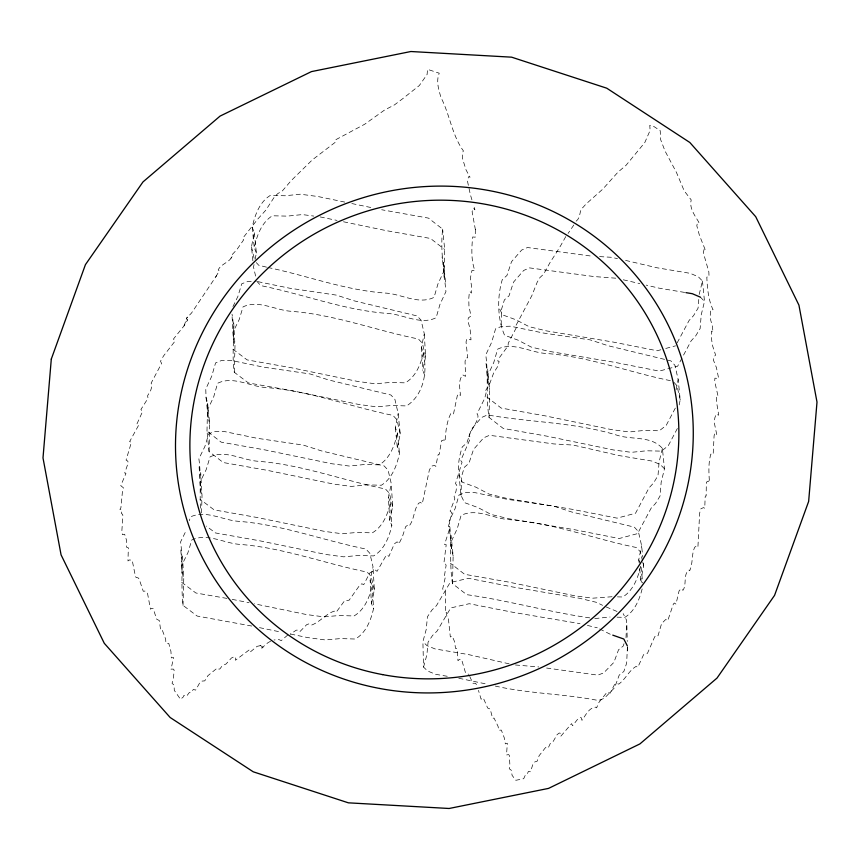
<?xml version="1.0" encoding="UTF-8"?>
<svg xmlns="http://www.w3.org/2000/svg" width="860" height="860" viewBox="0 0 860 860"><rect width="100%" height="100%" fill="white"/><g stroke="black" fill="none" stroke-linecap="round" stroke-linejoin="round"><path stroke-width="0.64" stroke-dasharray="4.3 3.22" d="M206.991 431.139L207.636 403.286L206.045 397.427L205.766 389.032L211.71 376.261L215.57 362.909L221.385 360.555L230.48 360.297L263.515 367.145L310.191 373.971L328.316 379.873L390.913 395.009L394.912 399.395L398.169 413.531L400.222 433.902L397.363 448.028L399.491 453.338C396.922 465.281 392.246 478.483 381.378 485.233L366.639 484.879L351.364 486.427L333.572 484.072L267.417 470.356L223.234 462.529L209.044 451.511L206.991 431.139L221.181 442.158L265.364 449.984L331.519 463.712L349.31 466.055L364.586 464.507L379.325 464.862C390.182 458.111 394.869 444.921 397.427 432.967L395.31 427.656L398.169 413.531M209.044 451.511L209.7 423.658L207.636 403.286M256.785 281.231L260.784 285.627C303.548 294.206 344.409 310.374 388.183 313.481C403.834 314.545 420.776 325.37 436.117 317.727L439.976 304.375L445.931 291.594C443.943 270.889 440.169 250.174 442.642 229.125L428.452 218.107L381.679 209.743M444.05 277.339L444.706 249.497L442.642 229.125M589.734 617.878C548.411 611.976 508.056 600.452 466.69 594.658L452.5 583.639C449.038 562.827 452.166 541.832 449.21 521.16L455.166 508.389L459.025 495.037L464.83 492.683L473.935 492.425L506.959 499.273L553.646 506.099L571.771 512.012L634.357 527.137L638.356 531.523L641.614 545.659L642.775 557.119M452.5 583.639L453.145 555.786L451.091 535.414M677.357 428.495L668.241 445.781L661.383 451.135L646.634 450.78L631.358 452.328L613.578 449.984L547.422 436.256L503.24 428.441L489.039 417.412C485.588 396.611 488.706 375.616 485.76 354.943L491.705 342.173L495.564 328.81L501.38 326.456L510.474 326.209L543.509 333.056L590.196 339.883L608.321 345.785L670.908 360.91L674.907 365.306L678.164 379.443L680.217 399.803L679.185 404.942M489.039 417.412L489.695 389.569L487.642 369.198M251.733 626.037L197.176 616.05L183.008 605.365C180.665 584.144 183.459 562.859 180.6 541.886L186.588 529.674M183.008 605.365L183.75 578.651L182.427 555.582M200.477 508.163C199.584 491.587 201.251 475.128 198.875 458.778L204.863 446.566L208.765 433.773L214.591 431.559L223.697 431.387L256.721 438.213L303.408 445.114L321.533 450.919L384.108 465.905L388.096 470.151L391.311 483.739L392.622 506.809L389.72 520.343L391.827 525.449C389.236 537.005 384.334 549.69 373.616 555.915L358.867 555.463L343.57 556.839L325.789 554.453L259.634 540.779L215.451 532.942L206.335 526.073M201.541 512.904L202.025 495.532L200.702 472.473M257.946 281.661L289.702 288.218L336.389 295.12L354.503 300.925L417.089 315.921L421.077 320.167L424.292 333.755L421.389 347.289C428.678 366.801 425.345 393.858 406.587 405.931L391.837 405.479L376.551 406.844L358.76 404.458L292.615 390.795L248.422 382.947L234.264 372.262C231.286 352.955 235.586 333.164 232.017 314.158M234.264 372.262L234.995 345.548L233.683 322.478M626.026 637.733L626.639 620.383L623.178 613.632M627.413 646.774L626.661 663.135L623.844 671.477L619.211 675.132L614.556 687.742L604.365 698.277L598.495 700.524C564.085 693.751 528.696 693.74 494.586 685.904M698.771 299.463L698.062 308.17L693.547 315.674L689.129 320.404L676.196 344.677M215.72 276.909L219.364 270.793L218.182 269.997C221.031 263.235 231.963 262.085 232.501 254.237L236.672 249.862L242.907 240.95L243.595 239.875L242.574 238.446L257.968 218.838L265.762 210.238L273.931 197.682L277.651 193.683L282.36 190.92L291.056 180.75L312.32 159.885L336.174 141.588L335.948 139.621L364.715 124.227L384.517 110.069L394.471 104.888L402.663 98.728L419.293 85.57L427.108 74.454L427.527 69.337L439.223 73.197C435.902 81.463 438.729 89.58 440.976 97.535C449.941 114.821 451.887 134.988 463.411 150.887L462.228 153.263L462.422 157.982A20.597 0.795 73.9 0 0 463.68 162.325L466.055 169.925L470.044 177.257L468.592 176.676L467.388 180.729L470.409 194.822A86.978 3.214 73.5 0 1 471.914 199.81M252.883 260.741L251.475 246.734L254.323 232.608L252.206 227.298C254.764 215.344 259.451 202.154 270.309 195.403L285.058 195.757L300.333 194.209L318.114 196.553L345.354 202.207M254.044 264.536L253.528 267.105L255.893 277.382M255.087 259.397L256.387 252.969L254.323 232.608M639.012 562.332L638.754 559.785L641.614 545.659M676.089 389.709L678.164 379.443M641.667 582.284L640.818 580.156L643.678 566.03L643.291 562.214M290.648 634.078L307.514 637.561L325.295 639.947L340.592 638.582L355.341 639.034C366.059 632.799 370.961 620.125 373.552 608.568L371.445 603.451L370.133 580.382L373.036 566.847L369.821 553.259L365.833 549.013C323.091 540.467 282.155 524.632 238.446 521.321C222.751 520.203 205.948 509.668 190.49 516.892L189.318 520.73M389.72 520.343L388.408 497.273L391.311 483.739M371.445 603.451L374.347 589.917L373.036 566.847M424.808 375.465L422.701 370.348L425.603 356.814L424.292 333.755M475.344 229.437L475.247 237.177L472.677 236.994C471.624 247.884 470.936 260.021 474.881 270.61L471.979 270.416L470.334 278.274L471.667 287.025L471.463 293.077L469.904 291.529L469.345 292.325L468.754 298.721L468.958 306.246L471 316.093L468.41 317.834L467.775 320.694L470.076 328.681L470.99 339.84L466.754 338.915L466.045 341.968L467.679 357.835L465.712 357.867L465.045 361.662L465.572 376.336L462.712 374.874C457.907 380.571 459.982 388.752 460.465 395.514L458.423 393.794L457.251 395.955L453.424 414.316L450.812 413.585C446.555 422.023 445.641 432.107 445.071 441.524L444.19 439.879L441.535 440.718L439.245 454.37L438.353 454.198L437.858 455.725L435.848 466.303L434.461 465.454L431.365 466.131L429.312 470.259L422.26 503.81L420.551 502.444L418.605 503.24C413.671 509.915 414.412 519.193 409.392 525.697L408.919 524.88L407.909 525.019L405.651 526.664L402.373 536.79L398.857 543.939L398.029 542.294L396.933 541.929L394.321 543.918L388.881 556.388L387.118 554.926L385.764 556.097L377.067 571.33L374.971 569.793L369.671 573.093L363.748 584.639L361.823 583.789L359.878 584.993L349.138 600.194L344.623 600.71L336.217 612.191L334.164 611.127C325.886 613.976 320.189 621.78 311.793 625.005L309.106 623.812L306.697 624.65L300.011 631.498L298.28 630.068L296.248 630.176L290.261 634.164M256.387 252.969L254.259 247.658C256.828 235.715 261.505 222.525 272.373 215.774L287.111 216.129L302.387 214.581L313.814 216.086M642.14 588.939C639.41 599.689 634.691 611.342 624.833 617.362L616.792 617.168M423.496 352.396C420.895 363.952 415.993 376.637 405.275 382.861L390.526 382.41L375.239 383.786L357.448 381.399L291.293 367.725L247.11 359.888L232.942 349.203M388.408 497.273L390.515 502.39C387.914 513.947 383.012 526.621 372.294 532.856L357.545 532.404L342.258 533.77L324.467 531.383L258.312 517.72L214.129 509.873L199.961 499.187M370.133 580.382L372.24 585.499C369.639 597.055 364.737 609.74 354.019 615.964L339.27 615.513L323.983 616.889L306.192 614.502L254.313 603.774M699.169 294.486L702.459 281.026L698.384 276.823L690.29 273.351L656.922 267.761L623.769 259.978M662.404 448.436L659.115 461.895L658.008 475.58L653.492 483.073L649.074 487.813L635.529 513.237L617.093 518.15L573.136 509.475L506.303 498.284L489.017 494.059L475.978 487.212L462.454 482.277C455.832 471.721 458.756 458.133 462.261 446.953L466.883 442.9L471.463 429.097L481.589 417.476L487.437 414.928C530.588 422.486 574.749 422.195 616.867 435.171C631.466 440.051 651.428 435.515 662.404 448.436L664.457 468.808L661.168 482.267L660.061 495.951L655.557 503.444L651.138 508.174L637.582 533.608L619.146 538.521L575.189 529.835L508.357 518.655L491.071 514.431L478.031 507.583L464.518 502.638L461.024 495.338L458.96 474.978M702.459 281.026L704.512 301.398L701.222 314.857L700.126 328.541L695.611 336.034L691.193 340.775L682.571 356.954M447.232 676.272L435.676 674.326L427.592 671.004L423.539 667.08L422.894 641.678L426.248 629.359L427.42 616.803L431.978 609.987L436.418 605.709L450.102 582.542L468.582 578.307L512.528 586.95L579.371 598.248L596.657 602.387L602.57 605.343M423.539 667.08L426.893 654.761L428.065 642.205L432.612 635.389L437.063 631.1L450.748 607.934L469.227 603.709L513.173 612.352L580.016 623.65M187.684 319.598L187.512 320.146L186.244 318.49L191.511 313.04L216.666 275.555M624.005 643.699L623.21 646.086L618.566 649.73L613.911 662.351L603.72 672.875L597.851 675.132L544.025 667.672M270.556 641.291L268.169 642.56A19.264 4.59 -44.1 0 0 264.977 645.161L261.816 648.225L261.311 645.462L257.108 646.333L250.335 651.934L249.486 649.708L235.436 660.243L235.704 657.362L234.081 656.782L231.426 658.018L226.083 663.974L222.31 665.683L219.837 669.005L218.44 669.091L217.741 668.252L216 669.08L207.926 675.67L204.755 680.862L202.089 681.099L199.584 683.055L195.682 690.118L193.274 689.441L191.748 691.891L189.254 692.601L186.512 696.31L183.76 695.546L183.169 697.084L180.503 699.288L174.29 690.365L174.075 685.14L172.043 683.302L173.376 679.077L174.128 670.112L173.408 669.112L171 669.134L173.666 657.62L171.301 657.879L170.947 651.471L168.807 643.484L165.916 643.194L165.647 639.098L162.336 630.219L160.669 630.262L159.326 620.576L156.617 619.125L153.241 608.654L151.478 608.428L150.478 609.202L147.501 593.217L145.028 591.078L143.254 591.25L139.083 578.92L138.041 577.812L136.159 577.597L135.407 576.243L132.214 560.354L129.613 559.903L127.957 560.946L128.355 547.831L126.624 547.283L126.528 540.274L124.646 534.221L122.346 534.64L121.894 530.351L122.883 515.796L122.647 514.323L121.496 513.592L121.443 509.378L119.906 509.432L120.894 507.765L122.453 491.469L123.485 487.846L120.766 485.685L125.947 473.452L124.711 472.989L128.248 462.723L127.731 461.1L126.076 460.111L131.429 442.201L129.613 441.653L138.395 425.657L138.019 424.571L136.643 424.603L142.609 411.445L140.9 409.521L148.049 398.223L147.576 395.761L150.607 390.698L152.284 385.087L151.113 383.173L161.594 363.436L160.487 361.221L163.615 355.836L174.666 341.603L174.999 340.27L173.419 339.173L173.892 338.453L184.051 325.875L187.437 320.275M184.051 325.875L187.265 317.017M232.942 306.568L237.844 296.571L241.746 283.789L247.572 281.575L255.366 281.424M675.304 408.124L666.188 425.41L659.319 430.774L644.581 430.409L629.305 431.956L611.524 429.613L545.358 415.896L501.176 408.07L486.986 397.04M681.948 358.115L677.637 366.199L659.201 371.112L615.244 362.436L548.411 351.245L531.125 347.021L518.096 340.173L504.573 335.239C497.338 318.856 497.015 296.743 502.315 279.543L506.938 275.501L511.517 261.698L521.644 250.066L527.492 247.519L591.809 256.162M576.146 221.171C581.392 217.247 578.662 210.055 583.274 207.142A19.157 4.558 -44.7 0 1 586.079 203.992L602.817 189.082L618.039 172.075L625.929 165.432L644.796 142.566L650.096 130.43L649.784 125.323L652.987 125.925L660.233 130.666L660.555 139.406L665.006 150.962L676.465 172.473L684.227 190.909L691.214 199.918C688.946 207.926 695.041 215.849 698.943 222.407L697.664 222.127L696.804 225.718L699.374 235.156L705.533 250.55L704.146 249.228L703.287 252.603L708.844 271.868L709.048 276.834L706.812 277.06C707.328 287.917 708.221 299.71 713.058 309.761L710.532 310.03L710.134 318.006L712.413 326.402L713.026 332.39L711.478 331.1L711.413 338.356L712.564 345.72L715.595 355.083L713.596 357.201L713.413 360.114L716.423 367.607L718.659 378.432L714.896 378.185L714.682 381.302L718.143 396.643L716.445 396.976L716.358 400.814L718.713 415.165L716.068 414.176L714.811 417.992L714.327 422.916L716.799 434.805L714.821 433.429L714.09 435.74L713.166 454.392L710.822 454.08C708.231 463.142 708.78 473.065 709.5 482.438L708.522 480.966L706.35 482.202L706.146 495.983L705.351 495.94L705.125 497.531L704.759 508.249L703.458 507.626L700.889 508.776L699.642 513.151L697.912 547.24L696.267 546.164L694.697 547.24C691.279 554.668 693.182 563.45 689.666 570.76L689.161 570.029C682.818 574.029 687.054 584.531 682.958 590.325L681.045 588.659L679.045 591.013L675.981 604.129L674.272 602.967L673.262 604.322L667.747 620.651L665.737 619.479L661.609 623.543L658.008 635.809L656.234 635.282L654.718 636.765L647.44 653.385L643.624 654.589L637.862 667.188L635.959 666.468C628.95 670.628 625.521 679.217 618.802 684.119L616.351 683.388L614.459 684.711L610.041 693.267L608.353 692.117L606.687 692.644L598.614 702.835L596.636 707.866L595.733 707.157C588.799 707.597 585.628 715.434 581.983 720.282L581.188 717.627L579.984 717.692L577.694 719.154L572.588 725.711L571.567 723.658L560.838 736.203L560.698 733.333L559.226 733.021L557.097 734.644L553.27 741.331L550.25 743.588L548.54 747.243L547.358 747.555L546.637 746.824L545.251 747.92L539.155 755.65L537.091 761.261L534.834 761.895L532.931 764.217L530.48 771.764L528.319 771.474L527.331 774.129L525.277 775.215L523.708 778.708L515.839 780.299L512.098 775.333L511.248 770.237L509.249 768.743L509.851 764.389L509.346 755.445L508.604 754.575L506.518 754.983L507.335 743.244L505.325 743.868L504.207 737.622L501.326 730.097L498.8 730.269L498.037 726.281L494.038 718.057L492.608 718.369L490.2 709.048L487.685 708.049L483.427 698.277L481.879 698.331L481.116 699.245L478.461 690.365M573.835 224.987L568.084 233.425M230.899 258.226L232.082 256.688M565.805 236.543L560.989 245.089A78.271 16.662 -57.9 0 1 550.4 261.881L543.627 274.136L539.929 277.587L537.242 282.101L531.824 295.69L515.312 326.703L516.279 327.778L508.292 343.118L508.034 345.935L498.563 358.77L497.736 360.953L499.198 361.565L497.198 367.306L493.78 372.681L488.985 385.592L484.803 391.665L486.137 392.902L484.664 398.449L477.01 413.864C481.396 417.767 469.721 430.946 468.915 436.676L469.807 436.525L470.216 438.718L460.734 460.541L462.046 462.228L455.51 483.589L456.767 485.298L456.047 491.071L454.101 496.521L454.822 498.864L450.124 511.087L451.855 512.711L448.415 526.578L449.597 526.341L450.06 527.352L444.566 544.434L446.2 544.692L443.91 563.139L445.458 563.848L446.114 565.364L444.405 576.017L445.523 576.264L442.642 589.111L445.265 590.798L445.609 610.793L444.975 612.589L446.297 612.298L446.877 616.426L447.963 616.975L448.361 618.383L450.328 636.98L452.252 636.207L454.617 641.786L455.499 648.429L457.047 648.666L457.982 660.716L459.315 659.523L461.594 659.523L465.486 672.67L466.195 673.659L468.775 674.261M287.767 635.003L281.263 640.635L278.823 639.517L274.05 639.98M660.835 349.762L657.147 350.751L613.191 342.065L546.358 330.874L529.072 326.66L516.032 319.802L502.519 314.867L499.015 307.568M665.747 348.45L675.584 345.838M594.808 618.555L610.084 617.007M612.051 596.732L592.755 598.184L574.975 595.84L508.808 582.112L464.626 574.297L450.436 563.268M617.416 596.861L622.769 596.99C633.637 590.239 638.313 577.049 640.883 565.106L642.678 582.919M599.571 256.613L611.213 257.28L617.491 258.623M515.409 664.974L538.769 666.941M684.646 292.421L658.975 288.132L646.204 285.112M458.788 678.228L488.2 684.409M226.954 598.409L195.854 592.991L181.686 582.306M232.189 599.377L249.12 602.709M259.516 627.649L280.274 631.939M351.837 203.551L372.595 207.862M320.167 216.924L337.034 220.418M343.516 221.773L386.333 230.652L430.516 238.467L444.706 249.497M509.088 663.823L468.41 654.557L435.042 648.924L426.947 645.602L422.894 641.678M615.771 278.188L593.862 276.533L529.545 267.89L523.697 270.438L513.581 282.058L508.991 295.862L504.379 299.914L501.606 309.041L501.079 327.94M623.307 279.801L639.818 283.596M587.423 625.424L597.291 627.789M266.546 267.148L258.72 265.256L256.323 262.623M267.858 267.471C307.493 275.684 345.44 290.443 386.129 293.12C401.781 294.174 418.723 304.999 434.063 297.356L437.923 284.004L443.867 271.233L443.588 262.837L441.997 256.979M670.359 380.647C628.488 372.187 588.455 356.406 545.562 353.428C529.91 352.363 512.968 341.538 497.628 349.181L493.769 362.533L487.824 375.315L488.093 383.7L489.695 389.569M617.039 611.471L603.752 605.934M599.667 628.972L610.31 634.282M260.128 645.312L263.052 647.225M700.448 297.194L704.512 301.398M664.457 468.808L660.394 464.594L652.288 461.121L618.92 455.542L573.212 445.061L553.808 443.932L489.49 435.289L483.642 437.837L473.527 449.468L468.937 463.271L464.314 467.324L461.551 476.451L461.024 495.338M673.767 382.162L676.96 385.678L680.217 399.803M469.764 676.487L472.828 683.259L475.623 683.259L477.408 686.506M638.754 559.785L640.453 564.042M232.103 316.846L233.425 339.915L234.995 345.548M199.122 466.84L200.445 489.899L202.025 495.532M180.847 549.948L182.169 573.007L183.75 578.651M449.49 529.556L451.554 549.927L453.145 555.786M206.045 397.427L208.099 417.799L209.7 423.658M425.603 356.814L422.389 343.226L418.401 338.98C375.659 330.423 334.723 314.588 291.013 311.288C275.329 310.17 258.516 299.624 243.057 306.848L239.155 319.64L233.167 331.852L233.425 339.915M392.622 506.809L389.408 493.221L385.42 488.974C342.688 480.417 301.752 464.583 258.043 461.272C242.348 460.154 225.546 449.619 210.087 456.843L206.185 469.625L200.186 481.847L200.445 489.899M374.347 589.917L371.133 576.329L367.156 572.083C324.413 563.526 283.477 547.691 239.768 544.391C224.073 543.262 207.271 532.727 191.812 539.951L187.91 552.743L181.911 564.955L182.169 573.007M642.484 560.892L640.41 551.894L636.421 547.508C593.658 538.93 552.787 522.762 509.012 519.644C493.361 518.591 476.418 507.765 461.078 515.409L457.219 528.76L451.274 541.531L451.554 549.927M642.786 562.171L643.678 566.03M400.222 433.902L396.965 419.766L392.966 415.369C350.203 406.791 309.342 390.633 265.568 387.516C249.905 386.452 232.974 375.637 217.623 383.27L213.764 396.632L207.819 409.403L208.099 417.799M251.475 246.734L254.431 259.58M475.397 229.76L472.097 211.581L473.484 208.184L474.913 209.851A86.978 3.214 73.5 0 0 473.43 204.852M639.657 568.696L640.818 580.156M486.04 363.339L488.093 383.7M443.588 262.837L445.652 283.209M397.427 432.967L399.491 453.338M395.31 427.656L397.363 448.028M252.206 227.298L254.259 247.658M421.389 347.289L422.701 370.348M390.515 502.39L391.827 525.449M372.24 585.499L373.552 608.568M627.338 647.032L627.51 650.784M626.865 625.392L627.273 641.431"/><path stroke-width="1.29" d="M685.925 292.637L692.343 293.712L700.448 297.194M612.771 635.142L623.822 639.023L627.284 645.785M51.299 359.071L43 457.918L61.071 554.861L104.286 643.301L170.173 717.519L253.249 771.807L348.397 802.832L449.124 808.486L548.562 788.394L639.937 743.9L717.025 678.067L774.57 595.356L808.647 501.423L817 402.082L798.929 305.139L755.714 216.698L689.827 142.48L606.751 88.193L511.603 57.168L410.876 51.514L311.438 71.606L220.063 116.1L142.975 181.933L85.43 264.644L51.299 359.071M379.636 688.462A260.333 251.926 -24.7 0 0 680.883 356.083A260.333 251.926 -24.7 0 0 242.617 274.007A260.333 251.926 -24.7 0 0 379.636 688.462M382.678 674.627A245.863 237.93 -24.7 0 0 667.177 360.727A245.863 237.93 -24.7 0 0 253.27 283.198A245.863 237.93 -24.7 0 0 382.678 674.627"/></g></svg>
